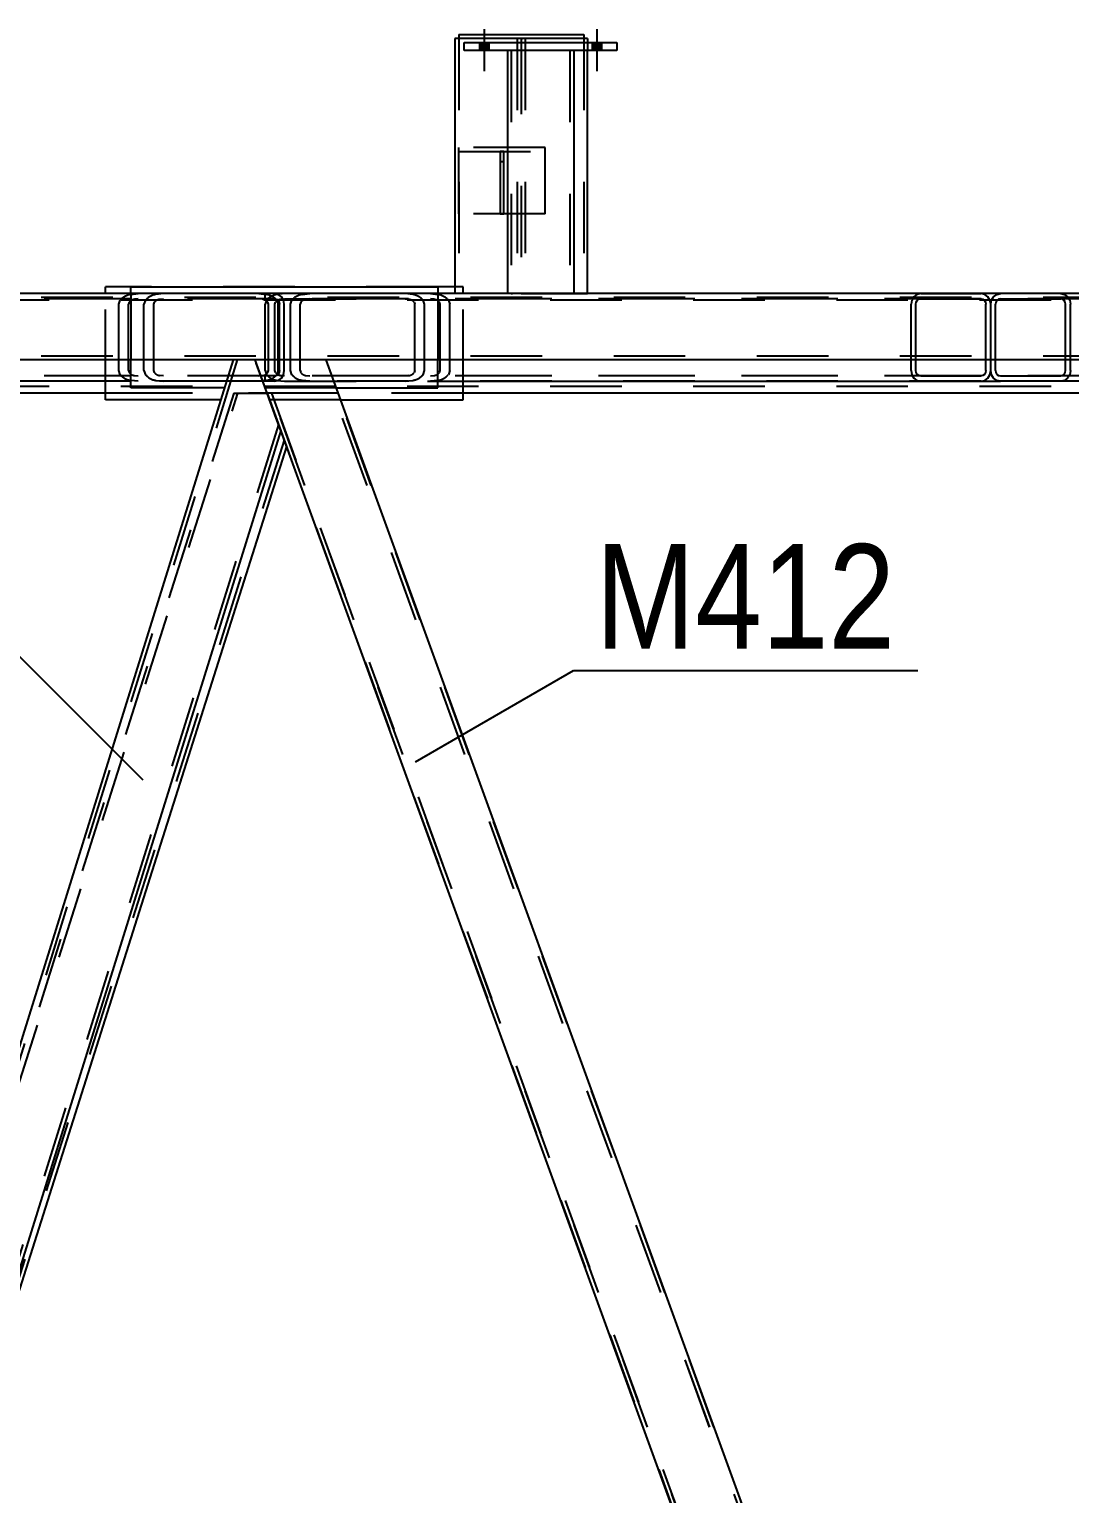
# Model space of a CAD drawing. Header units: millimetres. Extents: x -815 to 374, y -743 to 98.
# Drawn here: x 128.88 to 157.38, y -31.95 to 8.15 of the extents above; entities that cross this region are included whole.
import ezdxf

# ---------------------------------------------------------------- set-up
doc = ezdxf.new("R2010")
doc.units = ezdxf.units.MM
doc.linetypes.add('DXK_LINE_DOT2', pattern=[3.9198, 1.9599, -1.9599])
doc.styles.add('Arial Narrow', font='ARIALN.TTF', dxfattribs={"height": 0.2})

# ---------------------------------------------------------------- blocks, each defined once
blk = doc.blocks.new('Part-232933173-46293 - 1369')
at = {"color": 7, "linetype": 'DXK_LINE_DOT2'}
for p, q in [((143.012, 4.91), (140.648, 4.91)), ((140.648, 3.092), (140.648, 4.91)), ((143.012, 3.092), (143.012, 4.91)), ((140.648, 4.801), (143.012, 4.801)), ((143.012, 3.092), (140.648, 3.092))]:
    blk.add_line(p, q, dxfattribs=at)
blk = doc.blocks.new('Part-232933173-46234 - 1369')
at = {"color": 2, "linetype": 'Continuous'}
for p, q in [((140.795, 7.564), (140.795, 7.782)), ((140.795, 7.782), (144.977, 7.782)), ((144.977, 7.782), (144.977, 7.564)), ((144.977, 7.564), (140.795, 7.564))]:
    blk.add_line(p, q, dxfattribs=at)
blk = doc.blocks.new('Part-232933173-1671 - 1369')
at = {"color": 2, "linetype": 'Continuous'}
for p, q in [((141.977, 0.909), (125.613, 0.909)), ((160.158, 0.909), (143.795, 0.909)), ((134.467, -0.909), (98.303, -0.909)), ((173.164, -0.909), (137.001, -0.909))]:
    blk.add_line(p, q, dxfattribs=at)
at = {"color": 7, "linetype": 'DXK_LINE_DOT2'}
for p, q in [((143.795, 0.909), (141.977, 0.909)), ((315.403, 0.8), (-9.628, 0.8)), ((315.403, -0.8), (-9.628, -0.8)), ((137.001, -0.909), (134.467, -0.909))]:
    blk.add_line(p, q, dxfattribs=at)
blk = doc.blocks.new('Part-232933173-46294 - 1369')
at = {"color": 7, "linetype": 'DXK_LINE_DOT2'}
for p, q in [((141.885, 4.801), (141.776, 4.801)), ((141.776, 4.801), (141.776, 3.092)), ((141.776, 4.528), (141.885, 4.528)), ((141.885, 3.092), (141.885, 4.801)), ((141.776, 3.092), (141.885, 3.092))]:
    blk.add_line(p, q, dxfattribs=at)
blk = doc.blocks.new('Part-232933173-1800 - 1369')
at = {"color": 2, "linetype": 'Continuous'}
for p, q in [((134.467, -0.909), (117.784, -54.432)), ((135.066, -0.909), (134.467, -0.909)), ((135.646, -2.503), (135.066, -0.909)), ((135.769, -2.841), (135.646, -2.503)), ((135.769, -2.841), (119.228, -55.909))]:
    blk.add_line(p, q, dxfattribs=at)
at = {"color": 7, "linetype": 'DXK_LINE_DOT2'}
for p, q in [((134.581, -0.909), (117.846, -54.601)), ((135.708, -2.672), (119.114, -55.909)), ((135.769, -2.841), (135.67, -2.568))]:
    blk.add_line(p, q, dxfattribs=at)
blk = doc.blocks.new('Part-232933173-46292 - 1369')
at = {"color": 2, "linetype": 'Continuous'}
for p, q in [((140.649, 8), (140.649, 7.891)), ((140.649, 8), (144.068, 8)), ((142.392, 7.891), (142.324, 7.891)), ((144.068, 8), (144.068, 7.891))]:
    blk.add_line(p, q, dxfattribs=at)
at = {"color": 7, "linetype": 'DXK_LINE_DOT2'}
for p, q in [((142.324, 7.891), (140.649, 7.891)), ((144.068, 7.891), (142.392, 7.891))]:
    blk.add_line(p, q, dxfattribs=at)
blk = doc.blocks.new('Part-232933173-1845 - 1369')
at = {"color": 2, "linetype": 'Continuous'}
for p, q in [((136.769, -0.909), (135.066, -0.909)), ((137.001, -0.909), (136.769, -0.909)), ((137.001, -0.909), (156.481, -54.432)), ((155.084, -55.909), (135.769, -2.841))]:
    blk.add_line(p, q, dxfattribs=at)
at = {"color": 7, "linetype": 'DXK_LINE_DOT2'}
for p, q in [((135.769, -2.841), (135.066, -0.909)), ((155.2, -55.909), (135.182, -0.909)), ((156.903, -55.909), (136.885, -0.909)), ((136.983, -0.909), (136.933, -0.909)), ((137.001, -0.909), (136.983, -0.909))]:
    blk.add_line(p, q, dxfattribs=at)
blk = doc.blocks.new('Part-232933173-1863 - 1369')
at = {"color": 7, "linetype": 'DXK_LINE_DOT2'}
for p, q in [((134.482, -1.819), (117.791, -54.452)), ((117.853, -54.62), (134.596, -1.819)), ((134.482, -1.819), (135.397, -1.819)), ((135.397, -1.819), (135.927, -3.276)), ((135.866, -3.108), (119.122, -55.909))]:
    blk.add_line(p, q, dxfattribs=at)
at = {"color": 2, "linetype": 'Continuous'}
blk.add_line((135.927, -3.276), (119.294, -55.728), dxfattribs=at)
blk = doc.blocks.new('Part-232933173-1869 - 1369')
at = {"color": 7, "linetype": 'DXK_LINE_DOT2'}
for p, q in [((137.332, -1.819), (135.397, -1.819)), ((135.397, -1.819), (155.084, -55.909)), ((135.513, -1.819), (155.2, -55.909)), ((156.903, -55.909), (137.216, -1.819)), ((157.019, -55.909), (137.332, -1.819))]:
    blk.add_line(p, q, dxfattribs=at)
blk = doc.blocks.new('Part-232933173-1921 - 1369')
at = {"color": 7, "linetype": 'DXK_LINE_DOT2'}
for p, q in [((135.872, 0.909), (135.67, 0.887)), ((173.87, 0.909), (135.872, 0.909)), ((139.384, 0.887), (139.181, 0.909)), ((170.359, 0.887), (170.562, 0.909)), ((173.87, 0.909), (174.073, 0.887)), ((135.383, 0.729), (135.343, 0.618)), ((135.343, -1.2), (135.343, 0.618)), ((135.608, 0.618), (135.628, 0.674)), ((135.608, -1.2), (135.608, 0.618)), ((135.771, 0.752), (135.872, 0.763)), ((135.872, 0.763), (139.181, 0.763)), ((173.87, 0.763), (135.872, 0.763)), ((139.181, 0.763), (139.282, 0.752)), ((139.426, 0.674), (139.446, 0.618)), ((139.446, -1.2), (139.446, 0.618)), ((139.71, 0.618), (139.67, 0.729)), ((139.71, -1.2), (139.71, 0.618)), ((170.032, 0.618), (170.072, 0.729)), ((170.032, -1.2), (170.032, 0.618)), ((170.317, 0.674), (170.297, 0.618)), ((170.297, -1.2), (170.297, 0.618)), ((170.562, 0.763), (170.46, 0.752)), ((173.971, 0.752), (173.87, 0.763)), ((174.135, 0.618), (174.115, 0.674)), ((174.135, -1.2), (174.135, 0.618)), ((174.359, 0.729), (174.399, 0.618)), ((174.399, -1.2), (174.399, 0.618)), ((135.343, -1.2), (135.383, -1.312)), ((135.628, -1.256), (135.608, -1.2)), ((139.446, -1.2), (139.426, -1.256)), ((139.67, -1.312), (139.71, -1.2)), ((170.072, -1.312), (170.032, -1.2)), ((170.297, -1.2), (170.317, -1.256)), ((174.115, -1.256), (174.135, -1.2)), ((174.399, -1.2), (174.359, -1.312)), ((135.67, -1.469), (135.872, -1.491)), ((135.872, -1.346), (135.771, -1.335)), ((173.87, -1.346), (135.872, -1.346)), ((135.872, -1.491), (140.074, -1.491)), ((139.282, -1.335), (139.181, -1.346)), ((139.181, -1.491), (139.384, -1.469)), ((173.87, -1.491), (155.481, -1.491)), ((170.562, -1.491), (170.359, -1.469)), ((170.46, -1.335), (170.562, -1.346)), ((173.87, -1.346), (173.971, -1.335)), ((174.037, -1.473), (173.87, -1.491)), ((174.073, -1.469), (174.037, -1.473))]:
    blk.add_line(p, q, dxfattribs=at)
at = {"color": 2, "linetype": 'Continuous'}
blk.add_line((140.074, -1.491), (155.481, -1.491), dxfattribs=at)
at = {"color": 7, "linetype": 'DXK_LINE_DOT2'}
for centre, radius, start, end in [((135.752, 0.398), 0.495, 99.5182, 138.0638), ((139.302, 0.398), 0.495, 41.9363, 80.4819), ((170.441, 0.398), 0.495, 99.5182, 138.0638), ((173.991, 0.398), 0.495, 41.9363, 80.4819), ((135.812, 0.508), 0.248, 99.5182, 138.0638), ((139.241, 0.508), 0.248, 41.9363, 80.4819), ((170.501, 0.508), 0.248, 99.5182, 138.0638), ((173.93, 0.508), 0.248, 41.9363, 80.4819), ((135.752, -0.981), 0.495, 221.9363, 260.4819), ((135.812, -1.091), 0.248, 221.9363, 260.4819), ((139.241, -1.091), 0.248, 279.5182, 318.0638), ((139.302, -0.981), 0.495, 279.5182, 318.0638), ((170.441, -0.981), 0.495, 221.9363, 260.4819), ((170.501, -1.09), 0.248, 221.9363, 260.4819), ((173.93, -1.09), 0.248, 279.5182, 318.0638), ((173.991, -0.981), 0.495, 279.5182, 318.0638)]:
    blk.add_arc(centre, radius, start, end, dxfattribs=at)
blk = doc.blocks.new('Part-232933173-1924 - 1369')
at = {"color": 7, "linetype": 'DXK_LINE_DOT2'}
for p, q in [((155.237, 0.729), (155.294, 0.824)), ((155.294, 0.824), (155.38, 0.887)), ((155.38, 0.887), (155.481, 0.909)), ((174.301, 0.909), (155.481, 0.909)), ((157.135, 0.909), (157.237, 0.887)), ((157.237, 0.887), (157.323, 0.824)), ((157.323, 0.824), (157.38, 0.729)), ((171.252, 0.909), (171.05, 0.887)), ((174.041, 0.763), (174.041, 0.909)), ((174.402, 0.887), (174.301, 0.909)), ((174.488, 0.824), (174.402, 0.887)), ((174.545, 0.729), (174.488, 0.824)), ((155.217, 0.618), (155.237, 0.729)), ((155.217, -0.909), (155.217, 0.618)), ((155.359, 0.674), (155.349, 0.618)), ((155.349, -1.2), (155.349, 0.618)), ((155.388, 0.721), (155.359, 0.674)), ((155.431, 0.752), (155.388, 0.721)), ((155.481, 0.763), (155.431, 0.752)), ((155.481, 0.763), (157.135, 0.763)), ((174.301, 0.763), (155.481, 0.763)), ((157.186, 0.752), (157.135, 0.763)), ((157.229, 0.721), (157.186, 0.752)), ((157.258, 0.674), (157.229, 0.721)), ((157.268, 0.618), (157.258, 0.674)), ((157.268, -1.2), (157.268, 0.618)), ((157.38, 0.729), (157.4, 0.618)), ((157.4, -1.2), (157.4, 0.618)), ((170.763, 0.729), (170.723, 0.618)), ((170.723, -1.2), (170.723, 0.618)), ((170.987, 0.618), (171.008, 0.674)), ((170.987, -1.2), (170.987, 0.618)), ((171.151, 0.752), (171.252, 0.763)), ((174.301, 0.763), (171.252, 0.763)), ((174.301, 0.763), (174.351, 0.752)), ((174.351, 0.752), (174.394, 0.721)), ((174.394, 0.721), (174.423, 0.674)), ((174.423, 0.674), (174.433, 0.618)), ((174.433, -1.2), (174.433, 0.618)), ((174.565, 0.618), (174.545, 0.729)), ((174.565, -1.2), (174.565, 0.618)), ((155.349, -1.2), (155.359, -1.256)), ((157.258, -1.256), (157.268, -1.2)), ((157.4, -1.2), (157.38, -1.312)), ((170.723, -1.2), (170.763, -1.312)), ((171.008, -1.256), (170.987, -1.2)), ((174.433, -1.2), (174.423, -1.256)), ((174.545, -1.312), (174.565, -1.2)), ((155.359, -1.256), (155.388, -1.303)), ((155.388, -1.303), (155.431, -1.335)), ((155.431, -1.335), (155.481, -1.346)), ((155.481, -1.346), (157.135, -1.346)), ((174.301, -1.346), (155.481, -1.346)), ((157.135, -1.346), (157.186, -1.335)), ((157.237, -1.469), (157.135, -1.491)), ((157.186, -1.335), (157.229, -1.303)), ((157.229, -1.303), (157.258, -1.256)), ((157.323, -1.406), (157.237, -1.469)), ((157.38, -1.312), (157.323, -1.406)), ((174.301, -1.491), (170.359, -1.491)), ((171.05, -1.469), (171.252, -1.491)), ((171.252, -1.346), (171.151, -1.335)), ((174.041, -1.491), (174.041, -1.346)), ((174.351, -1.335), (174.301, -1.346)), ((174.301, -1.491), (174.402, -1.469)), ((174.394, -1.303), (174.351, -1.335)), ((174.423, -1.256), (174.394, -1.303)), ((174.402, -1.469), (174.488, -1.406)), ((174.488, -1.406), (174.545, -1.312))]:
    blk.add_line(p, q, dxfattribs=at)
at = {"color": 2, "linetype": 'Continuous'}
for p, q in [((155.217, -1.2), (155.217, -0.909)), ((155.237, -1.312), (155.217, -1.2)), ((155.294, -1.406), (155.237, -1.312)), ((155.38, -1.469), (155.294, -1.406)), ((155.481, -1.491), (155.38, -1.469)), ((170.359, -1.491), (155.481, -1.491))]:
    blk.add_line(p, q, dxfattribs=at)
at = {"color": 7, "linetype": 'DXK_LINE_DOT2'}
for centre, radius, start, end in [((171.131, 0.398), 0.495, 99.5182, 138.0638), ((171.192, 0.508), 0.248, 99.5182, 138.0638), ((171.131, -0.981), 0.495, 221.9363, 260.4819), ((171.192, -1.09), 0.248, 221.9363, 260.4819)]:
    blk.add_arc(centre, radius, start, end, dxfattribs=at)
blk = doc.blocks.new('Part-232933173-1927 - 1369')
at = {"color": 7, "linetype": 'DXK_LINE_DOT2'}
for p, q in [((97.175, 0.909), (96.973, 0.887)), ((135.173, 0.909), (97.175, 0.909)), ((100.686, 0.887), (100.484, 0.909)), ((131.662, 0.887), (131.864, 0.909)), ((135.173, 0.909), (135.375, 0.887)), ((96.686, 0.729), (96.646, 0.618)), ((96.646, -1.2), (96.646, 0.618)), ((96.91, 0.618), (96.931, 0.674)), ((96.91, -1.2), (96.91, 0.618)), ((97.074, 0.752), (97.175, 0.763)), ((97.175, 0.763), (100.484, 0.763)), ((135.173, 0.763), (97.175, 0.763)), ((100.484, 0.763), (100.585, 0.752)), ((100.728, 0.674), (100.748, 0.618)), ((100.748, -1.2), (100.748, 0.618)), ((101.013, 0.618), (100.973, 0.729)), ((101.013, -1.2), (101.013, 0.618)), ((131.335, 0.618), (131.375, 0.729)), ((131.335, -1.2), (131.335, 0.618)), ((131.62, 0.674), (131.599, 0.618)), ((131.599, -1.2), (131.599, 0.618)), ((131.864, 0.763), (131.763, 0.752)), ((135.274, 0.752), (135.173, 0.763)), ((135.437, 0.618), (135.417, 0.674)), ((135.437, -1.2), (135.437, 0.618)), ((135.662, 0.729), (135.702, 0.618)), ((135.702, -1.2), (135.702, 0.618)), ((96.646, -1.2), (96.686, -1.312)), ((96.931, -1.256), (96.91, -1.2)), ((100.748, -1.2), (100.728, -1.256)), ((100.973, -1.312), (101.013, -1.2)), ((131.375, -1.312), (131.335, -1.2)), ((131.599, -1.2), (131.62, -1.256)), ((135.417, -1.256), (135.437, -1.2)), ((135.702, -1.2), (135.662, -1.312)), ((96.973, -1.469), (97.175, -1.491)), ((97.175, -1.346), (97.074, -1.335)), ((100.484, -1.346), (97.175, -1.346)), ((135.173, -1.346), (97.175, -1.346)), ((101.377, -1.491), (97.175, -1.491)), ((97.175, -1.491), (101.377, -1.491)), ((100.585, -1.335), (100.484, -1.346)), ((100.484, -1.491), (100.686, -1.469)), ((134.408, -1.491), (116.784, -1.491)), ((131.864, -1.491), (131.662, -1.469)), ((135.173, -1.491), (131.662, -1.491)), ((131.763, -1.335), (131.864, -1.346)), ((135.173, -1.346), (135.274, -1.335)), ((135.375, -1.469), (135.173, -1.491))]:
    blk.add_line(p, q, dxfattribs=at)
at = {"color": 2, "linetype": 'Continuous'}
blk.add_line((101.377, -1.491), (116.784, -1.491), dxfattribs=at)
at = {"color": 7, "linetype": 'DXK_LINE_DOT2'}
for centre, radius, start, end in [((97.054, 0.398), 0.495, 99.5182, 138.0638), ((100.604, 0.398), 0.495, 41.9363, 80.4819), ((131.743, 0.398), 0.495, 99.5182, 138.0638), ((135.293, 0.398), 0.495, 41.9363, 80.4819), ((97.115, 0.508), 0.248, 99.5182, 138.0638), ((100.544, 0.508), 0.248, 41.9363, 80.4819), ((131.804, 0.508), 0.248, 99.5182, 138.0638), ((135.233, 0.508), 0.248, 41.9363, 80.4819), ((97.054, -0.981), 0.495, 221.9363, 260.4819), ((97.115, -1.091), 0.248, 221.9363, 260.4819), ((100.544, -1.091), 0.248, 279.5182, 318.0638), ((100.604, -0.981), 0.495, 279.5182, 318.0638), ((131.743, -0.981), 0.495, 221.9363, 260.4819), ((131.804, -1.09), 0.248, 221.9363, 260.4819), ((135.233, -1.09), 0.248, 279.5182, 318.0638), ((135.293, -0.981), 0.495, 279.5182, 318.0638)]:
    blk.add_arc(centre, radius, start, end, dxfattribs=at)
blk = doc.blocks.new('Part-232933173-1930 - 1369')
at = {"color": 7, "linetype": 'DXK_LINE_DOT2'}
for p, q in [((116.539, 0.729), (116.597, 0.824)), ((116.597, 0.824), (116.683, 0.887)), ((116.683, 0.887), (116.784, 0.909)), ((135.603, 0.909), (116.784, 0.909)), ((118.438, 0.909), (118.539, 0.887)), ((118.539, 0.887), (118.625, 0.824)), ((118.625, 0.824), (118.683, 0.729)), ((132.555, 0.909), (132.352, 0.887)), ((135.343, 0.763), (135.343, 0.909)), ((135.704, 0.887), (135.603, 0.909)), ((135.79, 0.824), (135.704, 0.887)), ((135.848, 0.729), (135.79, 0.824)), ((116.519, 0.618), (116.539, 0.729)), ((116.519, -0.909), (116.519, 0.618)), ((116.662, 0.674), (116.652, 0.618)), ((116.652, -1.2), (116.652, 0.618)), ((116.69, 0.721), (116.662, 0.674)), ((116.733, 0.752), (116.69, 0.721)), ((116.784, 0.763), (116.733, 0.752)), ((116.784, 0.763), (118.438, 0.763)), ((135.603, 0.763), (116.784, 0.763)), ((118.489, 0.752), (118.438, 0.763)), ((118.532, 0.721), (118.489, 0.752)), ((118.56, 0.674), (118.532, 0.721)), ((118.57, 0.618), (118.56, 0.674)), ((118.57, -1.2), (118.57, 0.618)), ((118.683, 0.729), (118.703, 0.618)), ((118.703, -1.2), (118.703, 0.618)), ((132.066, 0.729), (132.025, 0.618)), ((132.025, -1.2), (132.025, 0.618)), ((132.29, 0.618), (132.31, 0.674)), ((132.29, -1.2), (132.29, 0.618)), ((132.453, 0.752), (132.555, 0.763)), ((135.603, 0.763), (132.555, 0.763)), ((135.603, 0.763), (135.654, 0.752)), ((135.654, 0.752), (135.697, 0.721)), ((135.697, 0.721), (135.725, 0.674)), ((135.725, 0.674), (135.736, 0.618)), ((135.736, -1.2), (135.736, 0.618)), ((135.868, 0.618), (135.848, 0.729)), ((135.868, -1.2), (135.868, 0.618)), ((116.652, -1.2), (116.662, -1.256)), ((118.56, -1.256), (118.57, -1.2)), ((118.703, -1.2), (118.683, -1.312)), ((132.025, -1.2), (132.066, -1.312)), ((132.31, -1.256), (132.29, -1.2)), ((135.736, -1.2), (135.725, -1.256)), ((135.848, -1.312), (135.868, -1.2)), ((116.662, -1.256), (116.69, -1.303)), ((116.69, -1.303), (116.733, -1.335)), ((116.733, -1.335), (116.784, -1.346)), ((116.784, -1.346), (118.438, -1.346)), ((135.603, -1.346), (116.784, -1.346)), ((118.438, -1.346), (118.489, -1.335)), ((118.539, -1.469), (118.438, -1.491)), ((118.489, -1.335), (118.532, -1.303)), ((118.532, -1.303), (118.56, -1.256)), ((118.625, -1.406), (118.539, -1.469)), ((118.683, -1.312), (118.625, -1.406)), ((135.603, -1.491), (131.662, -1.491)), ((132.352, -1.469), (132.555, -1.491)), ((132.555, -1.346), (132.453, -1.335)), ((135.343, -1.491), (135.343, -1.346)), ((135.654, -1.335), (135.603, -1.346)), ((135.603, -1.491), (135.704, -1.469)), ((135.697, -1.303), (135.654, -1.335)), ((135.725, -1.256), (135.697, -1.303)), ((135.704, -1.469), (135.79, -1.406)), ((135.79, -1.406), (135.848, -1.312))]:
    blk.add_line(p, q, dxfattribs=at)
at = {"color": 2, "linetype": 'Continuous'}
for p, q in [((116.519, -1.2), (116.519, -0.909)), ((116.539, -1.312), (116.519, -1.2)), ((116.597, -1.406), (116.539, -1.312)), ((116.683, -1.469), (116.597, -1.406)), ((116.784, -1.491), (116.683, -1.469)), ((131.662, -1.491), (116.784, -1.491))]:
    blk.add_line(p, q, dxfattribs=at)
at = {"color": 7, "linetype": 'DXK_LINE_DOT2'}
for centre, radius, start, end in [((132.434, 0.398), 0.495, 99.5182, 138.0638), ((132.494, 0.508), 0.248, 99.5182, 138.0638), ((132.434, -0.981), 0.495, 221.9363, 260.4819), ((132.494, -1.09), 0.248, 221.9363, 260.4819)]:
    blk.add_arc(centre, radius, start, end, dxfattribs=at)
blk = doc.blocks.new('Part-232933173-1984 - 1369')
at = {"color": 7, "linetype": 'DXK_LINE_DOT2'}
for p, q in [((309.741, 0.909), (-6.581, 0.909)), ((309.741, 0.727), (-6.581, 0.727)), ((309.741, -1.637), (-6.581, -1.637)), ((309.741, -1.819), (14.879, -1.819)), ((140.765, -1.819), (130.971, -1.819))]:
    blk.add_line(p, q, dxfattribs=at)
at = {"color": 2, "linetype": 'Continuous'}
for p, q in [((130.971, -1.819), (102.067, -1.819)), ((169.669, -1.819), (140.765, -1.819))]:
    blk.add_line(p, q, dxfattribs=at)
blk = doc.blocks.new('Part-232933173-2016 - 1369')
at = {"color": 7, "linetype": 'DXK_LINE_DOT2'}
for p, q in [((136.361, 0.887), (136.563, 0.909)), ((154.952, 0.909), (136.563, 0.909)), ((139.872, 0.909), (140.074, 0.887)), ((153.11, 0.824), (153.053, 0.729)), ((153.196, 0.887), (153.11, 0.824)), ((153.298, 0.909), (153.196, 0.887)), ((153.298, 0.909), (154.952, 0.909)), ((155.053, 0.887), (154.952, 0.909)), ((155.139, 0.824), (155.053, 0.887)), ((155.196, 0.729), (155.139, 0.824)), ((136.034, 0.618), (136.074, 0.729)), ((136.034, -1.2), (136.034, 0.618)), ((136.319, 0.674), (136.298, 0.618)), ((136.298, -1.2), (136.298, 0.618)), ((136.563, 0.763), (136.462, 0.752)), ((154.952, 0.763), (136.563, 0.763)), ((139.973, 0.752), (139.872, 0.763)), ((140.136, 0.618), (140.116, 0.674)), ((140.136, -1.2), (140.136, 0.618)), ((140.361, 0.729), (140.401, 0.618)), ((140.401, -1.2), (140.401, 0.618)), ((153.053, 0.729), (153.033, 0.618)), ((153.033, -1.2), (153.033, 0.618)), ((153.165, 0.618), (153.175, 0.674)), ((153.165, -1.2), (153.165, 0.618)), ((153.175, 0.674), (153.204, 0.721)), ((153.204, 0.721), (153.247, 0.752)), ((153.247, 0.752), (153.298, 0.763)), ((153.298, 0.763), (154.952, 0.763)), ((154.952, 0.763), (155.003, 0.752)), ((155.003, 0.752), (155.045, 0.721)), ((155.045, 0.721), (155.074, 0.674)), ((155.074, 0.674), (155.084, 0.618)), ((155.084, -1.2), (155.084, 0.618)), ((155.217, 0.618), (155.196, 0.729)), ((155.217, -1.2), (155.217, 0.618)), ((136.074, -1.312), (136.034, -1.2)), ((136.298, -1.2), (136.319, -1.256)), ((140.116, -1.256), (140.136, -1.2)), ((140.401, -1.2), (140.361, -1.312)), ((153.033, -1.2), (153.053, -1.312)), ((153.175, -1.256), (153.165, -1.2)), ((155.084, -1.2), (155.074, -1.256)), ((155.196, -1.312), (155.217, -1.2)), ((136.563, -1.491), (136.361, -1.469)), ((136.462, -1.335), (136.563, -1.346)), ((154.952, -1.346), (136.563, -1.346)), ((154.952, -1.491), (136.563, -1.491)), ((139.872, -1.346), (139.973, -1.335)), ((140.074, -1.469), (139.872, -1.491)), ((153.053, -1.312), (153.11, -1.406)), ((153.11, -1.406), (153.196, -1.469)), ((153.204, -1.303), (153.175, -1.256)), ((153.196, -1.469), (153.298, -1.491)), ((153.247, -1.335), (153.204, -1.303)), ((153.298, -1.346), (153.247, -1.335)), ((153.298, -1.346), (154.952, -1.346)), ((153.298, -1.491), (154.952, -1.491)), ((155.003, -1.335), (154.952, -1.346)), ((154.952, -1.491), (155.053, -1.469)), ((155.045, -1.303), (155.003, -1.335)), ((155.074, -1.256), (155.045, -1.303)), ((155.053, -1.469), (155.139, -1.406)), ((155.139, -1.406), (155.196, -1.312))]:
    blk.add_line(p, q, dxfattribs=at)
for centre, radius, start, end in [((136.442, 0.398), 0.495, 99.5182, 138.0638), ((139.992, 0.398), 0.495, 41.9363, 80.4819), ((136.503, 0.508), 0.248, 99.5182, 138.0638), ((139.932, 0.508), 0.248, 41.9363, 80.4819), ((136.442, -0.981), 0.495, 221.9363, 260.4819), ((136.503, -1.091), 0.248, 221.9363, 260.4819), ((139.932, -1.091), 0.248, 279.5182, 318.0638), ((139.992, -0.981), 0.495, 279.5182, 318.0638)]:
    blk.add_arc(centre, radius, start, end, dxfattribs=at)
blk = doc.blocks.new('Part-232933173-2059 - 1369')
at = {"color": 2, "linetype": 'Continuous'}
for p, q in [((131.662, 1.09), (130.971, 1.09)), ((130.971, 0.909), (130.971, 1.09)), ((140.765, 1.09), (140.074, 1.09)), ((140.765, 0.909), (140.765, 1.09)), ((130.971, -2.001), (130.971, -1.491)), ((140.765, -2.001), (140.765, -1.491)), ((134.127, -2.001), (130.971, -2.001)), ((137.398, -2.001), (140.765, -2.001))]:
    blk.add_line(p, q, dxfattribs=at)
at = {"color": 7, "linetype": 'DXK_LINE_DOT2'}
for p, q in [((130.971, -1.491), (130.971, 0.909)), ((140.074, 1.09), (131.662, 1.09)), ((140.765, -1.491), (140.765, 0.909)), ((137.398, -2.001), (134.127, -2.001))]:
    blk.add_line(p, q, dxfattribs=at)
blk = doc.blocks.new('Part-232933173-2080 - 1369')
at = {"color": 2, "linetype": 'Continuous'}
for p, q in [((131.662, 0.909), (131.662, 1.09)), ((131.662, 1.09), (140.074, 1.09)), ((140.074, 1.09), (140.074, 0.909)), ((131.662, -1.673), (131.662, -0.909)), ((140.074, -1.673), (140.074, -0.909)), ((134.229, -1.673), (131.662, -1.673)), ((137.279, -1.673), (140.074, -1.673))]:
    blk.add_line(p, q, dxfattribs=at)
at = {"color": 7, "linetype": 'DXK_LINE_DOT2'}
for p, q in [((131.662, 0.909), (131.662, -0.909)), ((140.074, 0.909), (140.074, -0.909)), ((137.279, -1.673), (134.229, -1.673))]:
    blk.add_line(p, q, dxfattribs=at)
blk = doc.blocks.new('Part-232933173-46233 - 1369')
at = {"color": 2, "linetype": 'Continuous'}
for p, q in [((141.977, 7.564), (141.977, 0.909)), ((143.795, 7.564), (143.795, 0.909)), ((143.778, 0.908), (141.978, 0.908)), ((143.793, 0.908), (143.778, 0.908))]:
    blk.add_line(p, q, dxfattribs=at)
at = {"color": 7, "linetype": 'DXK_LINE_DOT2'}
for p, q in [((143.795, 7.564), (141.977, 7.564)), ((142.086, 7.564), (142.086, 0.908)), ((143.686, 7.564), (143.686, 0.908)), ((141.977, 0.909), (141.977, 0.908)), ((141.977, 0.908), (141.978, 0.908)), ((141.978, 0.908), (141.977, 0.908)), ((142.086, 0.908), (142.094, 0.908)), ((142.094, 0.908), (142.111, 0.908)), ((142.111, 0.908), (142.118, 0.908)), ((143.793, 0.908), (143.795, 0.908)), ((143.795, 0.908), (143.793, 0.908)), ((143.795, 0.909), (143.795, 0.908)), ((143.795, 0.908), (143.795, 0.909))]:
    blk.add_line(p, q, dxfattribs=at)
blk = doc.blocks.new('Part-232933173-46235 - 1369')
at = {"color": 2, "linetype": 'Continuous'}
for p, q in [((142.358, 7.891), (142.358, 7.782)), ((144.177, 7.891), (142.392, 7.891)), ((144.177, 7.891), (144.177, 7.782)), ((144.177, 0.909), (144.177, 7.564))]:
    blk.add_line(p, q, dxfattribs=at)
at = {"color": 7, "linetype": 'DXK_LINE_DOT2'}
for p, q in [((142.375, 7.891), (142.358, 7.891)), ((142.358, 7.891), (142.375, 7.891)), ((142.358, 7.782), (142.358, 0.908)), ((142.392, 7.891), (142.375, 7.891)), ((142.375, 7.891), (142.392, 7.891)), ((142.468, 7.891), (142.468, 0.908)), ((142.468, 7.891), (142.476, 7.891)), ((144.068, 7.891), (144.068, 0.908)), ((144.177, 7.782), (144.177, 7.564)), ((142.358, 0.908), (144.177, 0.908)), ((144.177, 0.908), (144.177, 0.909)), ((144.177, 0.908), (144.177, 0.909))]:
    blk.add_line(p, q, dxfattribs=at)
blk = doc.blocks.new('Part-232933173-46270 - 1369')
at = {"color": 2, "linetype": 'Continuous'}
for p, q in [((140.54, 7.891), (140.54, 1.09)), ((142.324, 7.891), (140.54, 7.891)), ((142.358, 7.891), (142.358, 7.782))]:
    blk.add_line(p, q, dxfattribs=at)
at = {"color": 7, "linetype": 'DXK_LINE_DOT2'}
for p, q in [((140.649, 7.891), (140.649, 0.907)), ((140.649, 7.891), (140.658, 7.891)), ((142.249, 7.891), (142.249, 0.907)), ((142.342, 7.891), (142.324, 7.891)), ((142.342, 7.891), (142.324, 7.891)), ((142.358, 7.891), (142.342, 7.891)), ((142.342, 7.891), (142.358, 7.891)), ((142.358, 7.782), (142.358, 0.907)), ((140.54, 1.09), (140.54, 0.907)), ((142.358, 0.907), (140.54, 0.907))]:
    blk.add_line(p, q, dxfattribs=at)
blk = doc.blocks.new('Bolt-232933173-46311 - 1369')
at = {"linetype": 'Continuous'}
for points in [[(141.468, 7.782), (141.213, 7.782), (141.213, 7.564), (141.468, 7.564)], [(141.468, 7.782), (141.213, 7.782), (141.213, 7.564), (141.468, 7.564)], [(144.558, 7.782), (144.304, 7.782), (144.304, 7.564), (144.558, 7.564)], [(144.558, 7.782), (144.304, 7.782), (144.304, 7.564), (144.558, 7.564)]]:
    blk.add_hatch(color=1, dxfattribs=at).paths.add_polyline_path(points)
at = {"color": 1, "linetype": 'Continuous'}
for p, q in [((141.34, 8.145), (141.34, 7)), ((141.34, 8.145), (141.34, 7)), ((144.431, 8.145), (144.431, 7)), ((144.431, 8.145), (144.431, 7)), ((141.213, 7.782), (141.213, 7.564)), ((141.213, 7.782), (141.213, 7.564)), ((141.468, 7.782), (141.468, 7.564)), ((141.468, 7.782), (141.468, 7.564)), ((144.304, 7.782), (144.304, 7.564)), ((144.304, 7.782), (144.304, 7.564)), ((144.558, 7.782), (144.558, 7.564)), ((144.558, 7.782), (144.558, 7.564))]:
    blk.add_line(p, q, dxfattribs=at)
blk = doc.blocks.new('Mark-232933173-1796 - 1369')
at = {"color": 30, "linetype": 'Continuous'}
for p in [(119.044, -8.879), (132.003, -12.415)]:
    blk.add_line(p, (128.468, -8.879), dxfattribs=at)
at = {"color": 0}
blk.add_wipeout([(127.868, -8.279), (127.868, -5.279), (119.644, -5.279), (119.644, -8.279)], dxfattribs=at)
blk.add_wipeout([(127.868, -8.279), (127.868, -5.279), (119.644, -5.279), (119.644, -8.279)], dxfattribs=at)
at = {"color": 3, "style": 'Arial Narrow'}
blk.add_text('M413', height=2.8633, dxfattribs=at).set_placement((119.644, -8.279))
blk = doc.blocks.new('Mark-232933173-1841 - 1369')
at = {"color": 30, "linetype": 'Continuous'}
for p, q in [((139.462, -11.914), (143.792, -9.414)), ((143.792, -9.414), (153.216, -9.414))]:
    blk.add_line(p, q, dxfattribs=at)
at = {"color": 0}
blk.add_wipeout([(152.616, -8.814), (152.616, -5.814), (144.392, -5.814), (144.392, -8.814)], dxfattribs=at)
blk.add_wipeout([(152.616, -8.814), (152.616, -5.814), (144.392, -5.814), (144.392, -8.814)], dxfattribs=at)
at = {"color": 3, "style": 'Arial Narrow'}
blk.add_text('M412', height=2.8633, dxfattribs=at).set_placement((144.392, -8.814))

msp = doc.modelspace()

# ---------------------------------------------------------------- block references
for name in ['Bolt-232933173-46311 - 1369', 'Part-232933173-46270 - 1369', 'Part-232933173-46292 - 1369', 'Part-232933173-46234 - 1369', 'Part-232933173-46235 - 1369', 'Part-232933173-46233 - 1369', 'Part-232933173-46293 - 1369', 'Part-232933173-46294 - 1369', 'Part-232933173-1671 - 1369', 'Part-232933173-1984 - 1369', 'Part-232933173-1927 - 1369', 'Part-232933173-1930 - 1369', 'Part-232933173-2059 - 1369', 'Part-232933173-2080 - 1369', 'Part-232933173-1921 - 1369', 'Part-232933173-2016 - 1369', 'Part-232933173-1924 - 1369', 'Part-232933173-1800 - 1369', 'Part-232933173-1845 - 1369', 'Part-232933173-1863 - 1369', 'Part-232933173-1869 - 1369']:
    msp.add_blockref(name, (0, 0))

# ---------------------------------------------------------------- next in the draw order: block references
for name in ['Mark-232933173-1796 - 1369', 'Mark-232933173-1841 - 1369']:
    msp.add_blockref(name, (0, 0))

doc.saveas('drawing.dxf')
